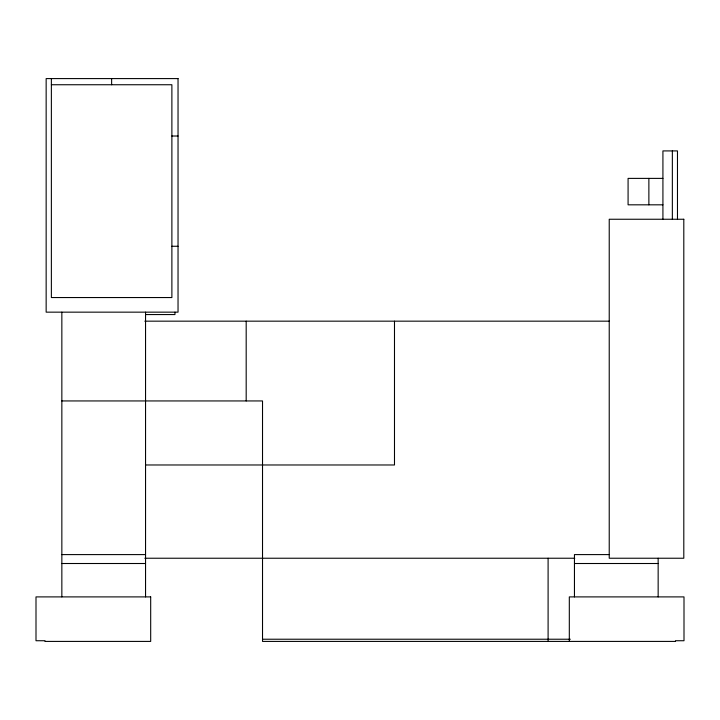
<?xml version="1.0" encoding="UTF-8"?>
<svg xmlns="http://www.w3.org/2000/svg" width="720" height="720" viewBox="0 0 720 720"><rect width="100%" height="100%" fill="white"/><g stroke="black" fill="none" stroke-linecap="round" stroke-linejoin="round"><path stroke-width="1.08" d="M51.372 84.744L171.882 84.744L171.882 297.549L51.372 297.549L51.372 78.588M171.882 136.017L178.038 136.017M662.922 178.389L628.083 178.389L628.083 204.822L662.922 204.822M171.882 246.267L178.038 246.267M145.548 314.559L174.96 314.559L174.96 312.156M144.81 321.165L609.228 321.165M61.848 400.941L262.521 400.941L262.521 641.412L675.495 641.412L675.495 640.737L684 640.737L684 596.898L569.313 596.898L569.313 641.412M145.548 464.976L394.488 464.976L394.488 321.165M61.848 554.598L145.548 554.598M609.228 554.598L574.452 554.598L574.452 596.898M144.81 558.234L574.776 558.234M61.848 563.508L145.548 563.508M574.452 563.508L658.152 563.508M262.521 639.225L570.33 639.225M677.475 219.249L677.475 150.912L662.922 150.912L662.922 219.249M672.354 150.912L672.354 219.249M658.152 558.234L658.152 596.898M648.873 178.389L648.873 204.822M548.1 558.234L548.1 641.412M246.186 321.165L246.186 400.941M145.548 312.156L145.548 596.898M111.627 78.588L111.627 84.744M61.848 312.156L61.848 596.898M178.038 78.588L46.152 78.588L46.152 312.156L178.038 312.156L178.038 78.588M683.802 219.249L609.228 219.249L609.228 558.234L683.802 558.234L683.802 219.249M150.687 596.898L36 596.898L36 640.737L44.991 640.737L44.991 641.412L150.687 641.412L150.687 596.898"/></g></svg>
